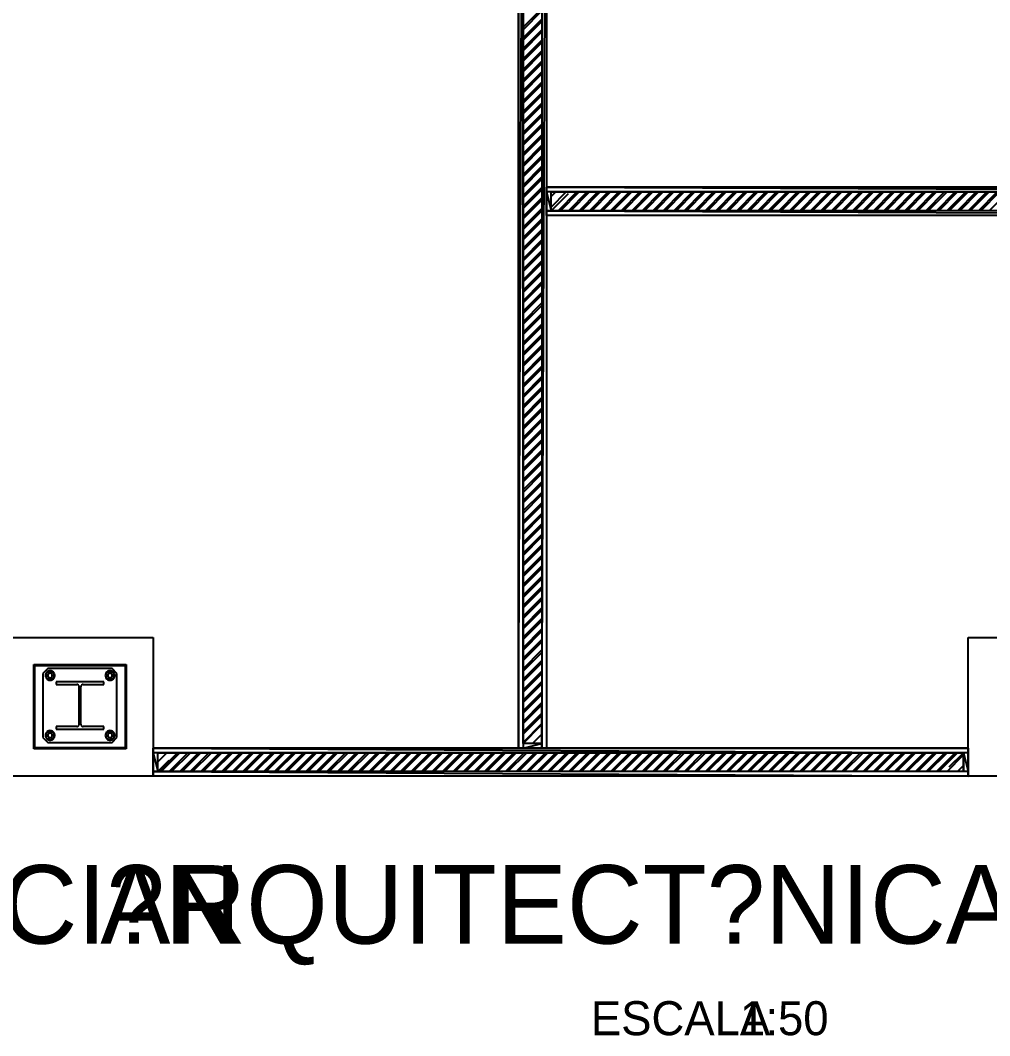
# Model space of a CAD drawing. Header units: millimetres. Extents: x 7649 to 34105, y 3983 to 25377.
# Drawn here: x 12856 to 18033, y 3990 to 9410 of the extents above; entities that cross this region are included whole.
import ezdxf

# ---------------------------------------------------------------- set-up
doc = ezdxf.new("R2010")
doc.units = ezdxf.units.MM

msp = doc.modelspace()

# ---------------------------------------------------------------- linework, layer by layer
at = {"layer": 'GEOMETRY', "color": 7}
for p, q in [((15516.57778, 11718.04306), (15516.57778, 5525.20556)), ((15516.57778, 5525.20556), (15541.44861, 11718.04306)), ((15516.57778, 5525.20556), (15541.44861, 11718.04306)), ((15541.44861, 11718.04306), (15541.44861, 5525.20556)), ((15641.46111, 11718.04306), (15641.46111, 5525.20556)), ((15641.46111, 5525.20556), (15666.33194, 11718.04306)), ((15641.46111, 5525.20556), (15666.33194, 11718.04306)), ((15666.33194, 11718.04306), (15666.33194, 5525.20556)), ((15541.44861, 9372.24722), (15641.46111, 9472.25972)), ((15541.44861, 9359.54722), (15641.46111, 9459.55972)), ((15541.44861, 9315.62639), (15641.46111, 9415.63889)), ((15541.44861, 9303.45556), (15641.46111, 9403.46806)), ((15541.44861, 9259.53472), (15641.46111, 9359.54722)), ((15541.44861, 9247.36389), (15641.46111, 9347.37639)), ((15541.44861, 9203.44306), (15641.46111, 9303.45556)), ((15541.44861, 9191.27222), (15641.46111, 9291.28472)), ((15541.44861, 9147.35139), (15641.46111, 9247.36389)), ((15541.44861, 9135.18056), (15641.46111, 9235.19306)), ((15541.44861, 9091.25972), (15641.46111, 9191.27222)), ((15541.44861, 9079.08889), (15641.46111, 9179.10139)), ((15541.44861, 9035.16806), (15641.46111, 9135.18056)), ((15541.44861, 9022.99722), (15641.46111, 9123.00972)), ((15541.44861, 8979.07639), (15641.46111, 9079.08889)), ((15541.44861, 8966.90556), (15641.46111, 9066.91806)), ((15541.44861, 8922.98472), (15641.46111, 9022.99722)), ((15541.44861, 8910.81389), (15641.46111, 9010.82639)), ((15541.44861, 8866.89306), (15641.46111, 8966.90556)), ((15541.44861, 8854.72222), (15641.46111, 8954.73472)), ((15541.44861, 8810.80139), (15641.46111, 8910.81389)), ((15541.44861, 8798.63056), (15641.46111, 8898.64306)), ((15541.44861, 8754.70972), (15641.46111, 8854.72222)), ((15541.44861, 8742.53889), (15641.46111, 8842.55139)), ((15541.44861, 8698.61806), (15641.46111, 8798.63056)), ((15541.44861, 8686.44722), (15641.46111, 8785.93056)), ((15541.44861, 8642.52639), (15641.46111, 8742.53889)), ((15541.44861, 8629.82639), (15641.46111, 8729.83889)), ((15541.44861, 8586.43472), (15641.46111, 8686.44722)), ((15541.44861, 8573.73472), (15641.46111, 8673.74722)), ((15541.44861, 8530.34306), (15641.46111, 8630.35556)), ((15541.44861, 8517.64306), (15641.46111, 8617.65556)), ((15541.44861, 8473.72222), (15641.46111, 8573.73472)), ((15541.44861, 8461.55139), (15641.46111, 8561.56389)), ((15541.44861, 8417.63056), (15641.46111, 8517.64306)), ((21566.54028, 8518.17222), (15666.33194, 8518.17222)), ((15666.33194, 8518.17222), (21566.54028, 8493.30139)), ((15666.33194, 8518.17222), (21566.54028, 8493.30139)), ((15666.33194, 8493.30139), (15666.33194, 8518.17222)), ((15541.44861, 8405.45972), (15641.46111, 8505.47222)), ((15541.44861, 8361.53889), (15641.46111, 8461.55139)), ((21566.54028, 8493.30139), (15666.33194, 8493.30139)), ((15691.73194, 8493.30139), (15666.33194, 8493.30139)), ((15666.33194, 8493.30139), (15691.73194, 8393.28889)), ((15666.33194, 8493.30139), (15691.73194, 8393.28889)), ((15666.33194, 8393.28889), (15666.33194, 8493.30139)), ((15691.73194, 8393.28889), (15691.73194, 8493.30139)), ((15691.73194, 8412.33889), (15772.16528, 8493.30139)), ((15691.73194, 8468.43056), (15716.07361, 8493.30139)), ((15691.73194, 8393.28889), (15784.33611, 8485.89306)), ((15728.24444, 8393.28889), (15828.25694, 8493.30139)), ((15740.41528, 8393.28889), (15840.42778, 8493.30139)), ((15784.33611, 8393.28889), (15884.34861, 8493.30139)), ((15796.50694, 8393.28889), (15896.51944, 8493.30139)), ((15840.42778, 8393.28889), (15940.44028, 8493.30139)), ((15852.59861, 8393.28889), (15952.61111, 8493.30139)), ((15896.51944, 8393.28889), (15996.53194, 8493.30139)), ((15909.21944, 8393.28889), (16008.70278, 8493.30139)), ((15952.61111, 8393.28889), (16052.62361, 8493.30139)), ((15965.31111, 8393.28889), (16065.32361, 8493.30139)), ((16008.70278, 8393.28889), (16108.71528, 8493.30139)), ((16021.40278, 8393.28889), (16121.41528, 8493.30139)), ((16064.79444, 8393.28889), (16164.80694, 8493.30139)), ((16077.49444, 8393.28889), (16177.50694, 8493.30139)), ((16121.41528, 8393.28889), (16221.42778, 8493.30139)), ((16133.58611, 8393.28889), (16233.59861, 8493.30139)), ((16177.50694, 8393.28889), (16277.51944, 8493.30139)), ((16189.67778, 8393.28889), (16289.69028, 8493.30139)), ((16233.59861, 8393.28889), (16333.61111, 8493.30139)), ((16245.76944, 8393.28889), (16345.78194, 8493.30139)), ((16289.69028, 8393.28889), (16389.70278, 8493.30139)), ((16301.86111, 8393.28889), (16401.87361, 8493.30139)), ((16345.78194, 8393.28889), (16445.79444, 8493.30139)), ((16357.95278, 8393.28889), (16457.96528, 8493.30139)), ((16401.87361, 8393.28889), (16501.88611, 8493.30139)), ((16414.04444, 8393.28889), (16514.05694, 8493.30139)), ((16457.96528, 8393.28889), (16557.97778, 8493.30139)), ((16470.13611, 8393.28889), (16570.14861, 8493.30139)), ((16514.05694, 8393.28889), (16614.06944, 8493.30139)), ((16526.22778, 8393.28889), (16626.24028, 8493.30139)), ((16570.14861, 8393.28889), (16670.16111, 8493.30139)), ((16582.31944, 8393.28889), (16682.33194, 8493.30139)), ((16626.24028, 8393.28889), (16726.25278, 8493.30139)), ((16638.41111, 8393.28889), (16738.42361, 8493.30139)), ((16682.33194, 8393.28889), (16782.34444, 8493.30139)), ((16694.50278, 8393.28889), (16794.51528, 8493.30139)), ((16738.42361, 8393.28889), (16838.43611, 8493.30139)), ((16750.59444, 8393.28889), (16850.60694, 8493.30139)), ((16794.51528, 8393.28889), (16894.52778, 8493.30139)), ((16807.21528, 8393.28889), (16907.22778, 8493.30139)), ((16850.60694, 8393.28889), (16950.61944, 8493.30139)), ((16863.30694, 8393.28889), (16963.31944, 8493.30139)), ((16906.69861, 8393.28889), (17006.71111, 8493.30139)), ((16919.39861, 8393.28889), (17019.41111, 8493.30139)), ((16963.31944, 8393.28889), (17062.80278, 8493.30139)), ((16975.49028, 8393.28889), (17075.50278, 8493.30139)), ((17019.41111, 8393.28889), (17119.42361, 8493.30139)), ((17031.58194, 8393.28889), (17131.59444, 8493.30139)), ((17075.50278, 8393.28889), (17175.51528, 8493.30139)), ((17087.67361, 8393.28889), (17187.68611, 8493.30139)), ((17131.59444, 8393.28889), (17231.60694, 8493.30139)), ((17143.76528, 8393.28889), (17243.77778, 8493.30139)), ((17187.68611, 8393.28889), (17287.69861, 8493.30139)), ((17199.85694, 8393.28889), (17299.86944, 8493.30139)), ((17243.77778, 8393.28889), (17343.79028, 8493.30139)), ((17255.94861, 8393.28889), (17355.96111, 8493.30139)), ((17299.86944, 8393.28889), (17399.88194, 8493.30139)), ((17312.04028, 8393.28889), (17412.05278, 8493.30139)), ((17355.96111, 8393.28889), (17455.97361, 8493.30139)), ((17368.13194, 8393.28889), (17468.14444, 8493.30139)), ((17412.05278, 8393.28889), (17512.06528, 8493.30139)), ((17424.22361, 8393.28889), (17524.23611, 8493.30139)), ((17468.14444, 8393.28889), (17568.15694, 8493.30139)), ((17480.31528, 8393.28889), (17580.32778, 8493.30139)), ((17524.23611, 8393.28889), (17624.24861, 8493.30139)), ((17536.40694, 8393.28889), (17636.41944, 8493.30139)), ((17580.32778, 8393.28889), (17680.34028, 8493.30139)), ((17592.49861, 8393.28889), (17692.51111, 8493.30139)), ((17636.41944, 8393.28889), (17736.43194, 8493.30139)), ((17649.11944, 8393.28889), (17749.13194, 8493.30139)), ((17692.51111, 8393.28889), (17792.52361, 8493.30139)), ((17705.21111, 8393.28889), (17805.22361, 8493.30139)), ((17748.60278, 8393.28889), (17848.61528, 8493.30139)), ((17761.30278, 8393.28889), (17861.31528, 8493.30139)), ((17804.69444, 8393.28889), (17904.70694, 8493.30139)), ((17817.39444, 8393.28889), (17917.40694, 8493.30139)), ((17861.31528, 8393.28889), (17961.32778, 8493.30139)), ((17873.48611, 8393.28889), (17973.49861, 8493.30139)), ((17917.40694, 8393.28889), (18017.41944, 8493.30139)), ((17929.57778, 8393.28889), (18029.59028, 8493.30139)), ((17973.49861, 8393.28889), (18073.51111, 8493.30139)), ((17985.66944, 8393.28889), (18085.68194, 8493.30139)), ((18029.59028, 8393.28889), (18129.60278, 8493.30139)), ((15541.44861, 8349.36806), (15641.46111, 8449.38056)), ((15541.44861, 8305.44722), (15641.46111, 8405.45972)), ((15691.73194, 8393.28889), (15728.24444, 8429.80139)), ((15541.44861, 8293.27639), (15641.46111, 8393.28889)), ((15541.44861, 8249.35556), (15641.46111, 8349.36806)), ((15691.73194, 8393.28889), (15666.33194, 8393.28889)), ((21566.54028, 8393.28889), (15666.33194, 8393.28889)), ((15666.33194, 8393.28889), (21566.54028, 8367.88889)), ((15666.33194, 8393.28889), (21566.54028, 8367.88889)), ((15666.33194, 8367.88889), (15666.33194, 8393.28889)), ((21566.54028, 8367.88889), (15666.33194, 8367.88889)), ((15541.44861, 8237.18472), (15641.46111, 8337.19722)), ((15541.44861, 8193.26389), (15641.46111, 8293.27639)), ((15541.44861, 8181.09306), (15641.46111, 8281.10556)), ((15541.44861, 8137.17222), (15641.46111, 8237.18472)), ((15541.44861, 8125.00139), (15641.46111, 8225.01389)), ((15541.44861, 8081.08056), (15641.46111, 8181.09306)), ((15541.44861, 8068.90972), (15641.46111, 8168.92222)), ((15541.44861, 8024.98889), (15641.46111, 8125.00139)), ((15541.44861, 8012.81806), (15641.46111, 8112.83056)), ((15541.44861, 7968.89722), (15641.46111, 8068.90972)), ((15541.44861, 7956.72639), (15641.46111, 8056.73889)), ((15541.44861, 7912.80556), (15641.46111, 8012.81806)), ((15541.44861, 7900.63472), (15641.46111, 8000.64722)), ((15541.44861, 7856.71389), (15641.46111, 7956.72639)), ((15541.44861, 7844.54306), (15641.46111, 7944.55556)), ((15541.44861, 7800.62222), (15641.46111, 7900.63472)), ((15541.44861, 7787.92222), (15641.46111, 7887.93472)), ((15541.44861, 7744.53056), (15641.46111, 7844.54306)), ((15541.44861, 7731.83056), (15641.46111, 7831.84306)), ((15541.44861, 7688.43889), (15641.46111, 7788.45139)), ((15541.44861, 7675.73889), (15641.46111, 7775.75139)), ((15541.44861, 7632.34722), (15641.46111, 7731.83056)), ((15541.44861, 7619.64722), (15641.46111, 7719.65972)), ((15541.44861, 7575.72639), (15641.46111, 7675.73889)), ((15541.44861, 7563.55556), (15641.46111, 7663.56806)), ((15541.44861, 7519.63472), (15641.46111, 7619.64722)), ((15541.44861, 7507.46389), (15641.46111, 7607.47639)), ((15541.44861, 7463.54306), (15641.46111, 7563.55556)), ((15541.44861, 7451.37222), (15641.46111, 7551.38472)), ((15541.44861, 7407.45139), (15641.46111, 7507.46389)), ((15541.44861, 7395.28056), (15641.46111, 7495.29306)), ((15541.44861, 7351.35972), (15641.46111, 7451.37222)), ((15541.44861, 7339.18889), (15641.46111, 7439.20139)), ((15541.44861, 7295.26806), (15641.46111, 7395.28056)), ((15541.44861, 7283.09722), (15641.46111, 7383.10972)), ((15541.44861, 7239.17639), (15641.46111, 7339.18889)), ((15541.44861, 7227.00556), (15641.46111, 7327.01806)), ((15541.44861, 7183.08472), (15641.46111, 7283.09722)), ((15541.44861, 7170.91389), (15641.46111, 7270.92639)), ((15541.44861, 7126.99306), (15641.46111, 7227.00556)), ((15541.44861, 7114.82222), (15641.46111, 7214.83472)), ((15541.44861, 7070.90139), (15641.46111, 7170.91389)), ((15541.44861, 7058.73056), (15641.46111, 7158.74306)), ((15541.44861, 7014.80972), (15641.46111, 7114.82222)), ((15541.44861, 7002.63889), (15641.46111, 7102.65139)), ((15541.44861, 6958.71806), (15641.46111, 7058.73056)), ((15541.44861, 6946.01806), (15641.46111, 7046.03056)), ((15541.44861, 6902.62639), (15641.46111, 7002.63889)), ((15541.44861, 6889.92639), (15641.46111, 6989.93889)), ((15541.44861, 6846.53472), (15641.46111, 6946.54722)), ((15541.44861, 6833.83472), (15641.46111, 6933.84722)), ((15541.44861, 6790.44306), (15641.46111, 6889.92639)), ((15541.44861, 6777.74306), (15641.46111, 6877.75556)), ((15541.44861, 6733.82222), (15641.46111, 6833.83472)), ((15541.44861, 6721.65139), (15641.46111, 6821.66389)), ((15541.44861, 6677.73056), (15641.46111, 6777.74306)), ((15541.44861, 6665.55972), (15641.46111, 6765.57222)), ((15541.44861, 6621.63889), (15641.46111, 6721.65139)), ((15541.44861, 6609.46806), (15641.46111, 6709.48056)), ((15541.44861, 6565.54722), (15641.46111, 6665.55972)), ((15541.44861, 6553.37639), (15641.46111, 6653.38889)), ((15541.44861, 6509.45556), (15641.46111, 6609.46806)), ((15541.44861, 6497.28472), (15641.46111, 6597.29722)), ((15541.44861, 6453.36389), (15641.46111, 6553.37639)), ((15541.44861, 6441.19306), (15641.46111, 6541.20556)), ((15541.44861, 6397.27222), (15641.46111, 6497.28472)), ((15541.44861, 6385.10139), (15641.46111, 6485.11389)), ((15541.44861, 6341.18056), (15641.46111, 6441.19306)), ((15541.44861, 6329.00972), (15641.46111, 6429.02222)), ((15541.44861, 6285.08889), (15641.46111, 6385.10139)), ((15541.44861, 6272.91806), (15641.46111, 6372.93056)), ((15541.44861, 6228.99722), (15641.46111, 6329.00972)), ((15541.44861, 6216.82639), (15641.46111, 6316.83889)), ((15541.44861, 6172.90556), (15641.46111, 6272.91806)), ((15541.44861, 6160.73472), (15641.46111, 6260.74722)), ((15541.44861, 6116.81389), (15641.46111, 6216.82639)), ((15541.44861, 6104.11389), (15641.46111, 6204.12639)), ((15541.44861, 6060.72222), (15641.46111, 6160.73472)), ((15541.44861, 6048.02222), (15641.46111, 6148.03472)), ((15541.44861, 6004.63056), (15641.46111, 6104.64306)), ((15541.44861, 5991.93056), (15641.46111, 6091.94306)), ((15541.44861, 5948.53889), (15641.46111, 6048.55139)), ((15541.44861, 5935.83889), (15641.46111, 6035.85139)), ((15541.44861, 5891.91806), (15641.46111, 5991.93056)), ((15541.44861, 5879.74722), (15641.46111, 5979.75972)), ((13003.03611, 5949.06806), (12977.63611, 5923.66806)), ((12977.63611, 5923.66806), (12977.63611, 5580.76806)), ((12990.56556, 5915.70169), (12990.33611, 5912.29097)), ((12990.33611, 5912.29097), (12990.56556, 5908.88026)), ((12991.23394, 5918.97294), (12990.56556, 5915.70169)), ((12990.56556, 5908.88026), (12991.23394, 5905.60901)), ((12992.31131, 5922.07478), (12991.23394, 5918.97294)), ((12993.76773, 5924.97727), (12992.31131, 5922.07478)), ((12995.57326, 5927.65045), (12993.76773, 5924.97727)), ((13015.20694, 5935.83889), (12994.56944, 5924.19722)), ((12994.56944, 5924.19722), (12994.56944, 5900.38472)), ((12997.69794, 5930.06437), (12995.57326, 5927.65045)), ((13000.11183, 5932.18909), (12997.69794, 5930.06437)), ((13002.785, 5933.99465), (13000.11183, 5932.18909)), ((13005.6875, 5935.45111), (13002.785, 5933.99465)), ((13346.99444, 5949.06806), (13003.03611, 5949.06806)), ((13003.67397, 5913.90662), (13003.56528, 5912.29097)), ((13003.56528, 5912.29097), (13003.67397, 5910.67533)), ((13003.9906, 5915.45619), (13003.67397, 5913.90662)), ((13003.67397, 5910.67533), (13003.9906, 5909.12575)), ((13004.50098, 5916.9255), (13003.9906, 5915.45619)), ((13003.9906, 5909.12575), (13004.50098, 5907.65644)), ((13005.1909, 5918.30037), (13004.50098, 5916.9255)), ((13006.0462, 5919.56661), (13005.1909, 5918.30037)), ((13008.78938, 5936.52852), (13005.6875, 5935.45111)), ((13007.05266, 5920.71003), (13006.0462, 5919.56661)), ((13008.19611, 5921.71646), (13007.05266, 5920.71003)), ((13009.46236, 5922.57171), (13008.19611, 5921.71646)), ((13012.06071, 5937.19693), (13008.78938, 5936.52852)), ((13010.83722, 5923.2616), (13009.46236, 5922.57171)), ((13012.30649, 5923.77193), (13010.83722, 5923.2616)), ((13015.47153, 5937.42639), (13012.06071, 5937.19693)), ((13013.85599, 5924.08854), (13012.30649, 5923.77193)), ((13015.47153, 5924.19722), (13013.85599, 5924.08854)), ((13035.31528, 5924.19722), (13015.20694, 5935.83889)), ((13018.88235, 5937.19693), (13015.47153, 5937.42639)), ((13017.08707, 5924.08854), (13015.47153, 5924.19722)), ((13018.63657, 5923.77193), (13017.08707, 5924.08854)), ((13020.10584, 5923.2616), (13018.63657, 5923.77193)), ((13022.15367, 5936.52852), (13018.88235, 5937.19693)), ((13021.48069, 5922.57171), (13020.10584, 5923.2616)), ((13022.74694, 5921.71646), (13021.48069, 5922.57171)), ((13025.25556, 5935.45111), (13022.15367, 5936.52852)), ((13023.89039, 5920.71003), (13022.74694, 5921.71646)), ((13024.89686, 5919.56661), (13023.89039, 5920.71003)), ((13025.75215, 5918.30037), (13024.89686, 5919.56661)), ((13028.15805, 5933.99465), (13025.25556, 5935.45111)), ((13026.44208, 5916.9255), (13025.75215, 5918.30037)), ((13026.95245, 5915.45619), (13026.44208, 5916.9255)), ((13026.44208, 5907.65644), (13026.95245, 5909.12575)), ((13027.26908, 5913.90662), (13026.95245, 5915.45619)), ((13026.95245, 5909.12575), (13027.26908, 5910.67533)), ((13027.37778, 5912.29097), (13027.26908, 5913.90662)), ((13027.26908, 5910.67533), (13027.37778, 5912.29097)), ((13030.83122, 5932.18909), (13028.15805, 5933.99465)), ((13033.24512, 5930.06437), (13030.83122, 5932.18909)), ((13035.3698, 5927.65045), (13033.24512, 5930.06437)), ((13035.31528, 5900.38472), (13035.31528, 5924.19722)), ((13037.17532, 5924.97727), (13035.3698, 5927.65045)), ((13038.63174, 5922.07478), (13037.17532, 5924.97727)), ((13039.70911, 5918.97294), (13038.63174, 5922.07478)), ((13040.3775, 5915.70169), (13039.70911, 5918.97294)), ((13039.70911, 5905.60901), (13040.3775, 5908.88026)), ((13040.60694, 5912.29097), (13040.3775, 5915.70169)), ((13040.3775, 5908.88026), (13040.60694, 5912.29097)), ((13310.71139, 5915.70169), (13310.48194, 5912.29097)), ((13310.48194, 5912.29097), (13310.71139, 5908.88026)), ((13311.37977, 5918.97294), (13310.71139, 5915.70169)), ((13310.71139, 5908.88026), (13311.37977, 5905.60901)), ((13312.45715, 5922.07478), (13311.37977, 5918.97294)), ((13313.91357, 5924.97727), (13312.45715, 5922.07478)), ((13315.71909, 5927.65045), (13313.91357, 5924.97727)), ((13335.35278, 5935.83889), (13314.71528, 5924.19722)), ((13314.71528, 5924.19722), (13314.71528, 5900.38472)), ((13317.84377, 5930.06437), (13315.71909, 5927.65045)), ((13320.25767, 5932.18909), (13317.84377, 5930.06437)), ((13322.93084, 5933.99465), (13320.25767, 5932.18909)), ((13325.83333, 5935.45111), (13322.93084, 5933.99465)), ((13323.81981, 5913.90662), (13323.71111, 5912.29097)), ((13323.71111, 5912.29097), (13323.81981, 5910.67533)), ((13324.13644, 5915.45619), (13323.81981, 5913.90662)), ((13323.81981, 5910.67533), (13324.13644, 5909.12575)), ((13324.64681, 5916.9255), (13324.13644, 5915.45619)), ((13324.13644, 5909.12575), (13324.64681, 5907.65644)), ((13325.33674, 5918.30037), (13324.64681, 5916.9255)), ((13326.19203, 5919.56661), (13325.33674, 5918.30037)), ((13328.93522, 5936.52852), (13325.83333, 5935.45111)), ((13327.1985, 5920.71003), (13326.19203, 5919.56661)), ((13328.34195, 5921.71646), (13327.1985, 5920.71003)), ((13329.6082, 5922.57171), (13328.34195, 5921.71646)), ((13332.20654, 5937.19693), (13328.93522, 5936.52852)), ((13330.98305, 5923.2616), (13329.6082, 5922.57171)), ((13332.45232, 5923.77193), (13330.98305, 5923.2616)), ((13335.61736, 5937.42639), (13332.20654, 5937.19693)), ((13334.00182, 5924.08854), (13332.45232, 5923.77193)), ((13335.61736, 5924.19722), (13334.00182, 5924.08854)), ((13355.46111, 5924.19722), (13335.35278, 5935.83889)), ((13339.02818, 5937.19693), (13335.61736, 5937.42639)), ((13337.2329, 5924.08854), (13335.61736, 5924.19722)), ((13338.7824, 5923.77193), (13337.2329, 5924.08854)), ((13340.25167, 5923.2616), (13338.7824, 5923.77193)), ((13342.29951, 5936.52852), (13339.02818, 5937.19693)), ((13341.62653, 5922.57171), (13340.25167, 5923.2616)), ((13342.89277, 5921.71646), (13341.62653, 5922.57171)), ((13345.40139, 5935.45111), (13342.29951, 5936.52852)), ((13344.03623, 5920.71003), (13342.89277, 5921.71646)), ((13345.04269, 5919.56661), (13344.03623, 5920.71003)), ((13345.89799, 5918.30037), (13345.04269, 5919.56661)), ((13348.30389, 5933.99465), (13345.40139, 5935.45111)), ((13346.58791, 5916.9255), (13345.89799, 5918.30037)), ((13347.09829, 5915.45619), (13346.58791, 5916.9255)), ((13346.58791, 5907.65644), (13347.09829, 5909.12575)), ((13372.39444, 5923.66806), (13346.99444, 5949.06806)), ((13347.41491, 5913.90662), (13347.09829, 5915.45619)), ((13347.09829, 5909.12575), (13347.41491, 5910.67533)), ((13347.52361, 5912.29097), (13347.41491, 5913.90662)), ((13347.41491, 5910.67533), (13347.52361, 5912.29097)), ((13350.97706, 5932.18909), (13348.30389, 5933.99465)), ((13353.39095, 5930.06437), (13350.97706, 5932.18909)), ((13355.51564, 5927.65045), (13353.39095, 5930.06437)), ((13355.46111, 5900.38472), (13355.46111, 5924.19722)), ((13357.32116, 5924.97727), (13355.51564, 5927.65045)), ((13358.77758, 5922.07478), (13357.32116, 5924.97727)), ((13359.85495, 5918.97294), (13358.77758, 5922.07478)), ((13360.52333, 5915.70169), (13359.85495, 5918.97294)), ((13359.85495, 5905.60901), (13360.52333, 5908.88026)), ((13360.75278, 5912.29097), (13360.52333, 5915.70169)), ((13360.52333, 5908.88026), (13360.75278, 5912.29097)), ((13372.39444, 5580.76806), (13372.39444, 5923.66806)), ((15541.44861, 5835.82639), (15641.46111, 5935.83889)), ((15541.44861, 5823.65556), (15641.46111, 5923.66806)), ((12991.23394, 5905.60901), (12992.31131, 5902.50716)), ((12992.31131, 5902.50716), (12993.76773, 5899.60468)), ((12993.76773, 5899.60468), (12995.57326, 5896.9315)), ((12994.56944, 5900.38472), (13015.20694, 5888.74306)), ((12995.57326, 5896.9315), (12997.69794, 5894.51757)), ((12997.69794, 5894.51757), (13000.11183, 5892.39286)), ((13000.11183, 5892.39286), (13002.785, 5890.58729)), ((13002.785, 5890.58729), (13005.6875, 5889.13083)), ((13004.50098, 5907.65644), (13005.1909, 5906.28158)), ((13005.1909, 5906.28158), (13006.0462, 5905.01534)), ((13005.6875, 5889.13083), (13008.78938, 5888.05342)), ((13006.0462, 5905.01534), (13007.05266, 5903.87191)), ((13007.05266, 5903.87191), (13008.19611, 5902.86548)), ((13008.19611, 5902.86548), (13009.46236, 5902.01023)), ((13008.78938, 5888.05342), (13012.06071, 5887.38501)), ((13009.46236, 5902.01023), (13010.83722, 5901.32035)), ((13010.83722, 5901.32035), (13012.30649, 5900.81001)), ((13012.06071, 5887.38501), (13015.47153, 5887.15556)), ((13012.30649, 5900.81001), (13013.85599, 5900.49341)), ((13013.85599, 5900.49341), (13015.47153, 5900.38472)), ((13015.20694, 5888.74306), (13035.31528, 5900.38472)), ((13015.47153, 5900.38472), (13017.08707, 5900.49341)), ((13015.47153, 5887.15556), (13018.88235, 5887.38501)), ((13017.08707, 5900.49341), (13018.63657, 5900.81001)), ((13018.63657, 5900.81001), (13020.10584, 5901.32035)), ((13018.88235, 5887.38501), (13022.15367, 5888.05342)), ((13020.10584, 5901.32035), (13021.48069, 5902.01023)), ((13021.48069, 5902.01023), (13022.74694, 5902.86548)), ((13022.15367, 5888.05342), (13025.25556, 5889.13083)), ((13022.74694, 5902.86548), (13023.89039, 5903.87191)), ((13023.89039, 5903.87191), (13024.89686, 5905.01534)), ((13024.89686, 5905.01534), (13025.75215, 5906.28158)), ((13025.25556, 5889.13083), (13028.15805, 5890.58729)), ((13025.75215, 5906.28158), (13026.44208, 5907.65644)), ((13028.15805, 5890.58729), (13030.83122, 5892.39286)), ((13030.83122, 5892.39286), (13033.24512, 5894.51757)), ((13033.24512, 5894.51757), (13035.3698, 5896.9315)), ((13035.3698, 5896.9315), (13037.17532, 5899.60468)), ((13037.17532, 5899.60468), (13038.63174, 5902.50716)), ((13038.63174, 5902.50716), (13039.70911, 5905.60901)), ((13302.54444, 5879.21806), (13048.01528, 5879.21806)), ((13048.01528, 5879.21806), (13048.01528, 5864.93056)), ((13048.01528, 5864.93056), (13158.08194, 5864.93056)), ((13160.03392, 5864.81703), (13158.34653, 5864.93056)), ((13161.65232, 5864.48634), (13160.03392, 5864.81703)), ((13163.18691, 5863.95331), (13161.65232, 5864.48634)), ((13164.62288, 5863.23274), (13163.18691, 5863.95331)), ((13165.9454, 5862.33945), (13164.62288, 5863.23274)), ((13167.13966, 5861.28827), (13165.9454, 5862.33945)), ((13168.19084, 5860.09401), (13167.13966, 5861.28827)), ((13169.08413, 5858.77149), (13168.19084, 5860.09401)), ((13169.80469, 5857.33553), (13169.08413, 5858.77149)), ((13170.33773, 5855.80093), (13169.80469, 5857.33553)), ((13170.66842, 5854.18253), (13170.33773, 5855.80093)), ((13170.78194, 5852.49514), (13170.66842, 5854.18253)), ((13179.8913, 5854.18253), (13179.77778, 5852.49514)), ((13180.22199, 5855.80093), (13179.8913, 5854.18253)), ((13180.75503, 5857.33553), (13180.22199, 5855.80093)), ((13181.4756, 5858.77149), (13180.75503, 5857.33553)), ((13182.36888, 5860.09401), (13181.4756, 5858.77149)), ((13183.42006, 5861.28827), (13182.36888, 5860.09401)), ((13184.61432, 5862.33945), (13183.42006, 5861.28827)), ((13185.93684, 5863.23274), (13184.61432, 5862.33945)), ((13187.37281, 5863.95331), (13185.93684, 5863.23274)), ((13188.9074, 5864.48634), (13187.37281, 5863.95331)), ((13190.5258, 5864.81703), (13188.9074, 5864.48634)), ((13192.21319, 5864.93056), (13190.5258, 5864.81703)), ((13191.94861, 5864.93056), (13302.54444, 5864.93056)), ((13302.54444, 5864.93056), (13302.54444, 5879.21806)), ((13311.37977, 5905.60901), (13312.45715, 5902.50716)), ((13312.45715, 5902.50716), (13313.91357, 5899.60468)), ((13313.91357, 5899.60468), (13315.71909, 5896.9315)), ((13314.71528, 5900.38472), (13335.35278, 5888.74306)), ((13315.71909, 5896.9315), (13317.84377, 5894.51757)), ((13317.84377, 5894.51757), (13320.25767, 5892.39286)), ((13320.25767, 5892.39286), (13322.93084, 5890.58729)), ((13322.93084, 5890.58729), (13325.83333, 5889.13083)), ((13324.64681, 5907.65644), (13325.33674, 5906.28158)), ((13325.33674, 5906.28158), (13326.19203, 5905.01534)), ((13325.83333, 5889.13083), (13328.93522, 5888.05342)), ((13326.19203, 5905.01534), (13327.1985, 5903.87191)), ((13327.1985, 5903.87191), (13328.34195, 5902.86548)), ((13328.34195, 5902.86548), (13329.6082, 5902.01023)), ((13328.93522, 5888.05342), (13332.20654, 5887.38501)), ((13329.6082, 5902.01023), (13330.98305, 5901.32035)), ((13330.98305, 5901.32035), (13332.45232, 5900.81001)), ((13332.20654, 5887.38501), (13335.61736, 5887.15556)), ((13332.45232, 5900.81001), (13334.00182, 5900.49341)), ((13334.00182, 5900.49341), (13335.61736, 5900.38472)), ((13335.35278, 5888.74306), (13355.46111, 5900.38472)), ((13335.61736, 5900.38472), (13337.2329, 5900.49341)), ((13335.61736, 5887.15556), (13339.02818, 5887.38501)), ((13337.2329, 5900.49341), (13338.7824, 5900.81001)), ((13338.7824, 5900.81001), (13340.25167, 5901.32035)), ((13339.02818, 5887.38501), (13342.29951, 5888.05342)), ((13340.25167, 5901.32035), (13341.62653, 5902.01023)), ((13341.62653, 5902.01023), (13342.89277, 5902.86548)), ((13342.29951, 5888.05342), (13345.40139, 5889.13083)), ((13342.89277, 5902.86548), (13344.03623, 5903.87191)), ((13344.03623, 5903.87191), (13345.04269, 5905.01534)), ((13345.04269, 5905.01534), (13345.89799, 5906.28158)), ((13345.40139, 5889.13083), (13348.30389, 5890.58729)), ((13345.89799, 5906.28158), (13346.58791, 5907.65644)), ((13348.30389, 5890.58729), (13350.97706, 5892.39286)), ((13350.97706, 5892.39286), (13353.39095, 5894.51757)), ((13353.39095, 5894.51757), (13355.51564, 5896.9315)), ((13355.51564, 5896.9315), (13357.32116, 5899.60468)), ((13357.32116, 5899.60468), (13358.77758, 5902.50716)), ((13358.77758, 5902.50716), (13359.85495, 5905.60901)), ((15541.44861, 5779.73472), (15641.46111, 5879.74722)), ((15541.44861, 5767.56389), (15641.46111, 5867.57639)), ((13170.78194, 5652.20556), (13170.78194, 5852.23056)), ((13179.24861, 5652.20556), (13179.24861, 5852.23056)), ((15541.44861, 5723.64306), (15641.46111, 5823.65556)), ((15541.44861, 5711.47222), (15641.46111, 5811.48472)), ((15541.44861, 5667.55139), (15641.46111, 5767.56389)), ((15541.44861, 5655.38056), (15641.46111, 5755.39306)), ((15541.44861, 5611.45972), (15641.46111, 5711.47222)), ((15541.44861, 5599.28889), (15641.46111, 5699.30139)), ((13158.08194, 5639.50556), (13048.01528, 5639.50556)), ((13048.01528, 5639.50556), (13048.01528, 5625.21806)), ((13158.34653, 5640.03472), (13160.03392, 5640.14824)), ((13160.03392, 5640.14824), (13161.65232, 5640.47893)), ((13161.65232, 5640.47893), (13163.18691, 5641.01197)), ((13163.18691, 5641.01197), (13164.62288, 5641.73254)), ((13164.62288, 5641.73254), (13165.9454, 5642.62583)), ((13165.9454, 5642.62583), (13167.13966, 5643.67701)), ((13167.13966, 5643.67701), (13168.19084, 5644.87127)), ((13168.19084, 5644.87127), (13169.08413, 5646.19379)), ((13169.08413, 5646.19379), (13169.80469, 5647.62975)), ((13169.80469, 5647.62975), (13170.33773, 5649.16434)), ((13170.33773, 5649.16434), (13170.66842, 5650.78275)), ((13170.66842, 5650.78275), (13170.78194, 5652.47014)), ((13179.77778, 5652.47014), (13179.8913, 5650.78275)), ((13179.8913, 5650.78275), (13180.22199, 5649.16434)), ((13180.22199, 5649.16434), (13180.75503, 5647.62975)), ((13180.75503, 5647.62975), (13181.4756, 5646.19379)), ((13181.4756, 5646.19379), (13182.36888, 5644.87127)), ((13182.36888, 5644.87127), (13183.42006, 5643.67701)), ((13183.42006, 5643.67701), (13184.61432, 5642.62583)), ((13184.61432, 5642.62583), (13185.93684, 5641.73254)), ((13185.93684, 5641.73254), (13187.37281, 5641.01197)), ((13187.37281, 5641.01197), (13188.9074, 5640.47893)), ((13188.9074, 5640.47893), (13190.5258, 5640.14824)), ((13190.5258, 5640.14824), (13192.21319, 5640.03472)), ((13302.54444, 5639.50556), (13191.94861, 5639.50556)), ((13302.54444, 5625.21806), (13302.54444, 5639.50556)), ((15541.44861, 5555.36806), (15641.46111, 5655.38056)), ((15541.44861, 5550.07639), (15634.58194, 5643.20972)), ((12990.56556, 5596.08502), (12990.33611, 5592.67431)), ((12990.33611, 5592.67431), (12990.56556, 5589.26359)), ((12991.23394, 5599.35627), (12990.56556, 5596.08502)), ((12990.56556, 5589.26359), (12991.23394, 5585.99234)), ((12992.31131, 5602.45812), (12991.23394, 5599.35627)), ((12991.23394, 5585.99234), (12992.31131, 5582.8905)), ((12993.76773, 5605.3606), (12992.31131, 5602.45812)), ((12992.31131, 5582.8905), (12993.76773, 5579.98801)), ((12995.57326, 5608.03378), (12993.76773, 5605.3606)), ((13015.20694, 5615.69306), (12994.56944, 5604.05139)), ((12994.56944, 5604.05139), (12994.56944, 5580.23889)), ((12997.69794, 5610.4477), (12995.57326, 5608.03378)), ((13000.11183, 5612.57242), (12997.69794, 5610.4477)), ((13002.785, 5614.37799), (13000.11183, 5612.57242)), ((13005.6875, 5615.83445), (13002.785, 5614.37799)), ((13003.67397, 5594.28995), (13003.56528, 5592.67431)), ((13003.56528, 5592.67431), (13003.67397, 5591.05866)), ((13003.9906, 5595.83952), (13003.67397, 5594.28995)), ((13003.67397, 5591.05866), (13003.9906, 5589.50909)), ((13004.50098, 5597.30883), (13003.9906, 5595.83952)), ((13003.9906, 5589.50909), (13004.50098, 5588.03978)), ((13005.1909, 5598.6837), (13004.50098, 5597.30883)), ((13004.50098, 5588.03978), (13005.1909, 5586.66491)), ((13006.0462, 5599.94994), (13005.1909, 5598.6837)), ((13005.1909, 5586.66491), (13006.0462, 5585.39867)), ((13008.78938, 5616.91186), (13005.6875, 5615.83445)), ((13007.05266, 5601.09337), (13006.0462, 5599.94994)), ((13006.0462, 5585.39867), (13007.05266, 5584.25525)), ((13008.19611, 5602.0998), (13007.05266, 5601.09337)), ((13007.05266, 5584.25525), (13008.19611, 5583.24882)), ((13009.46236, 5602.95504), (13008.19611, 5602.0998)), ((13008.19611, 5583.24882), (13009.46236, 5582.39357)), ((13012.06071, 5617.58026), (13008.78938, 5616.91186)), ((13010.83722, 5603.64493), (13009.46236, 5602.95504)), ((13012.30649, 5604.15527), (13010.83722, 5603.64493)), ((13015.47153, 5617.80972), (13012.06071, 5617.58026)), ((13013.85599, 5604.47187), (13012.30649, 5604.15527)), ((13015.47153, 5604.58056), (13013.85599, 5604.47187)), ((13035.31528, 5604.05139), (13015.20694, 5615.69306)), ((13018.88235, 5617.58026), (13015.47153, 5617.80972)), ((13017.08707, 5604.47187), (13015.47153, 5604.58056)), ((13018.63657, 5604.15527), (13017.08707, 5604.47187)), ((13020.10584, 5603.64493), (13018.63657, 5604.15527)), ((13022.15367, 5616.91186), (13018.88235, 5617.58026)), ((13021.48069, 5602.95504), (13020.10584, 5603.64493)), ((13022.74694, 5602.0998), (13021.48069, 5602.95504)), ((13021.48069, 5582.39357), (13022.74694, 5583.24882)), ((13025.25556, 5615.83445), (13022.15367, 5616.91186)), ((13023.89039, 5601.09337), (13022.74694, 5602.0998)), ((13022.74694, 5583.24882), (13023.89039, 5584.25525)), ((13024.89686, 5599.94994), (13023.89039, 5601.09337)), ((13023.89039, 5584.25525), (13024.89686, 5585.39867)), ((13025.75215, 5598.6837), (13024.89686, 5599.94994)), ((13024.89686, 5585.39867), (13025.75215, 5586.66491)), ((13028.15805, 5614.37799), (13025.25556, 5615.83445)), ((13026.44208, 5597.30883), (13025.75215, 5598.6837)), ((13025.75215, 5586.66491), (13026.44208, 5588.03978)), ((13026.95245, 5595.83952), (13026.44208, 5597.30883)), ((13026.44208, 5588.03978), (13026.95245, 5589.50909)), ((13027.26908, 5594.28995), (13026.95245, 5595.83952)), ((13026.95245, 5589.50909), (13027.26908, 5591.05866)), ((13027.37778, 5592.67431), (13027.26908, 5594.28995)), ((13027.26908, 5591.05866), (13027.37778, 5592.67431)), ((13030.83122, 5612.57242), (13028.15805, 5614.37799)), ((13033.24512, 5610.4477), (13030.83122, 5612.57242)), ((13035.3698, 5608.03378), (13033.24512, 5610.4477)), ((13035.31528, 5580.23889), (13035.31528, 5604.05139)), ((13037.17532, 5605.3606), (13035.3698, 5608.03378)), ((13038.63174, 5602.45812), (13037.17532, 5605.3606)), ((13037.17532, 5579.98801), (13038.63174, 5582.8905)), ((13039.70911, 5599.35627), (13038.63174, 5602.45812)), ((13038.63174, 5582.8905), (13039.70911, 5585.99234)), ((13040.3775, 5596.08502), (13039.70911, 5599.35627)), ((13039.70911, 5585.99234), (13040.3775, 5589.26359)), ((13040.60694, 5592.67431), (13040.3775, 5596.08502)), ((13040.3775, 5589.26359), (13040.60694, 5592.67431)), ((13048.01528, 5625.21806), (13302.54444, 5625.21806)), ((13310.71139, 5596.08502), (13310.48194, 5592.67431)), ((13310.48194, 5592.67431), (13310.71139, 5589.26359)), ((13311.37977, 5599.35627), (13310.71139, 5596.08502)), ((13310.71139, 5589.26359), (13311.37977, 5585.99234)), ((13312.45715, 5602.45812), (13311.37977, 5599.35627)), ((13311.37977, 5585.99234), (13312.45715, 5582.8905)), ((13313.91357, 5605.3606), (13312.45715, 5602.45812)), ((13312.45715, 5582.8905), (13313.91357, 5579.98801)), ((13315.71909, 5608.03378), (13313.91357, 5605.3606)), ((13335.35278, 5615.69306), (13314.71528, 5604.05139)), ((13314.71528, 5604.05139), (13314.71528, 5580.23889)), ((13317.84377, 5610.4477), (13315.71909, 5608.03378)), ((13320.25767, 5612.57242), (13317.84377, 5610.4477)), ((13322.93084, 5614.37799), (13320.25767, 5612.57242)), ((13325.83333, 5615.83445), (13322.93084, 5614.37799)), ((13323.81981, 5594.28995), (13323.71111, 5592.67431)), ((13323.71111, 5592.67431), (13323.81981, 5591.05866)), ((13324.13644, 5595.83952), (13323.81981, 5594.28995)), ((13323.81981, 5591.05866), (13324.13644, 5589.50909)), ((13324.64681, 5597.30883), (13324.13644, 5595.83952)), ((13324.13644, 5589.50909), (13324.64681, 5588.03978)), ((13325.33674, 5598.6837), (13324.64681, 5597.30883)), ((13324.64681, 5588.03978), (13325.33674, 5586.66491)), ((13326.19203, 5599.94994), (13325.33674, 5598.6837)), ((13325.33674, 5586.66491), (13326.19203, 5585.39867)), ((13328.93522, 5616.91186), (13325.83333, 5615.83445)), ((13327.1985, 5601.09337), (13326.19203, 5599.94994)), ((13326.19203, 5585.39867), (13327.1985, 5584.25525)), ((13328.34195, 5602.0998), (13327.1985, 5601.09337)), ((13327.1985, 5584.25525), (13328.34195, 5583.24882)), ((13329.6082, 5602.95504), (13328.34195, 5602.0998)), ((13328.34195, 5583.24882), (13329.6082, 5582.39357)), ((13332.20654, 5617.58026), (13328.93522, 5616.91186)), ((13330.98305, 5603.64493), (13329.6082, 5602.95504)), ((13332.45232, 5604.15527), (13330.98305, 5603.64493)), ((13335.61736, 5617.80972), (13332.20654, 5617.58026)), ((13334.00182, 5604.47187), (13332.45232, 5604.15527)), ((13335.61736, 5604.58056), (13334.00182, 5604.47187)), ((13355.46111, 5604.05139), (13335.35278, 5615.69306)), ((13339.02818, 5617.58026), (13335.61736, 5617.80972)), ((13337.2329, 5604.47187), (13335.61736, 5604.58056)), ((13338.7824, 5604.15527), (13337.2329, 5604.47187)), ((13340.25167, 5603.64493), (13338.7824, 5604.15527)), ((13342.29951, 5616.91186), (13339.02818, 5617.58026)), ((13341.62653, 5602.95504), (13340.25167, 5603.64493)), ((13342.89277, 5602.0998), (13341.62653, 5602.95504)), ((13341.62653, 5582.39357), (13342.89277, 5583.24882)), ((13345.40139, 5615.83445), (13342.29951, 5616.91186)), ((13344.03623, 5601.09337), (13342.89277, 5602.0998)), ((13342.89277, 5583.24882), (13344.03623, 5584.25525)), ((13345.04269, 5599.94994), (13344.03623, 5601.09337)), ((13344.03623, 5584.25525), (13345.04269, 5585.39867)), ((13345.89799, 5598.6837), (13345.04269, 5599.94994)), ((13345.04269, 5585.39867), (13345.89799, 5586.66491)), ((13348.30389, 5614.37799), (13345.40139, 5615.83445)), ((13346.58791, 5597.30883), (13345.89799, 5598.6837)), ((13345.89799, 5586.66491), (13346.58791, 5588.03978)), ((13347.09829, 5595.83952), (13346.58791, 5597.30883)), ((13346.58791, 5588.03978), (13347.09829, 5589.50909)), ((13347.41491, 5594.28995), (13347.09829, 5595.83952)), ((13347.09829, 5589.50909), (13347.41491, 5591.05866)), ((13347.52361, 5592.67431), (13347.41491, 5594.28995)), ((13347.41491, 5591.05866), (13347.52361, 5592.67431)), ((13350.97706, 5612.57242), (13348.30389, 5614.37799)), ((13353.39095, 5610.4477), (13350.97706, 5612.57242)), ((13355.51564, 5608.03378), (13353.39095, 5610.4477)), ((13355.46111, 5580.23889), (13355.46111, 5604.05139)), ((13357.32116, 5605.3606), (13355.51564, 5608.03378)), ((13358.77758, 5602.45812), (13357.32116, 5605.3606)), ((13357.32116, 5579.98801), (13358.77758, 5582.8905)), ((13359.85495, 5599.35627), (13358.77758, 5602.45812)), ((13358.77758, 5582.8905), (13359.85495, 5585.99234)), ((13360.52333, 5596.08502), (13359.85495, 5599.35627)), ((13359.85495, 5585.99234), (13360.52333, 5589.26359)), ((13360.75278, 5592.67431), (13360.52333, 5596.08502)), ((13360.52333, 5589.26359), (13360.75278, 5592.67431)), ((15541.44861, 5550.07639), (15578.49028, 5587.11806)), ((15592.24861, 5550.07639), (15641.46111, 5599.28889)), ((12977.63611, 5580.76806), (13003.03611, 5555.36806)), ((12993.76773, 5579.98801), (12995.57326, 5577.31483)), ((12994.56944, 5580.23889), (13015.20694, 5568.59722)), ((12995.57326, 5577.31483), (12997.69794, 5574.90091)), ((12997.69794, 5574.90091), (13000.11183, 5572.77619)), ((13000.11183, 5572.77619), (13002.785, 5570.97062)), ((13002.785, 5570.97062), (13005.6875, 5569.51416)), ((13003.03611, 5555.36806), (13346.99444, 5555.36806)), ((13005.6875, 5569.51416), (13008.78938, 5568.43675)), ((13008.78938, 5568.43675), (13012.06071, 5567.76835)), ((13009.46236, 5582.39357), (13010.83722, 5581.70368)), ((13010.83722, 5581.70368), (13012.30649, 5581.19335)), ((13012.06071, 5567.76835), (13015.47153, 5567.53889)), ((13012.30649, 5581.19335), (13013.85599, 5580.87674)), ((13013.85599, 5580.87674), (13015.47153, 5580.76806)), ((13015.20694, 5568.59722), (13035.31528, 5580.23889)), ((13015.47153, 5580.76806), (13017.08707, 5580.87674)), ((13015.47153, 5567.53889), (13018.88235, 5567.76835)), ((13017.08707, 5580.87674), (13018.63657, 5581.19335)), ((13018.63657, 5581.19335), (13020.10584, 5581.70368)), ((13018.88235, 5567.76835), (13022.15367, 5568.43675)), ((13020.10584, 5581.70368), (13021.48069, 5582.39357)), ((13022.15367, 5568.43675), (13025.25556, 5569.51416)), ((13025.25556, 5569.51416), (13028.15805, 5570.97062)), ((13028.15805, 5570.97062), (13030.83122, 5572.77619)), ((13030.83122, 5572.77619), (13033.24512, 5574.90091)), ((13033.24512, 5574.90091), (13035.3698, 5577.31483)), ((13035.3698, 5577.31483), (13037.17532, 5579.98801)), ((13313.91357, 5579.98801), (13315.71909, 5577.31483)), ((13314.71528, 5580.23889), (13335.35278, 5568.59722)), ((13315.71909, 5577.31483), (13317.84377, 5574.90091)), ((13317.84377, 5574.90091), (13320.25767, 5572.77619)), ((13320.25767, 5572.77619), (13322.93084, 5570.97062)), ((13322.93084, 5570.97062), (13325.83333, 5569.51416)), ((13325.83333, 5569.51416), (13328.93522, 5568.43675)), ((13328.93522, 5568.43675), (13332.20654, 5567.76835)), ((13329.6082, 5582.39357), (13330.98305, 5581.70368)), ((13330.98305, 5581.70368), (13332.45232, 5581.19335)), ((13332.20654, 5567.76835), (13335.61736, 5567.53889)), ((13332.45232, 5581.19335), (13334.00182, 5580.87674)), ((13334.00182, 5580.87674), (13335.61736, 5580.76806)), ((13335.35278, 5568.59722), (13355.46111, 5580.23889)), ((13335.61736, 5580.76806), (13337.2329, 5580.87674)), ((13335.61736, 5567.53889), (13339.02818, 5567.76835)), ((13337.2329, 5580.87674), (13338.7824, 5581.19335)), ((13338.7824, 5581.19335), (13340.25167, 5581.70368)), ((13339.02818, 5567.76835), (13342.29951, 5568.43675)), ((13340.25167, 5581.70368), (13341.62653, 5582.39357)), ((13342.29951, 5568.43675), (13345.40139, 5569.51416)), ((13345.40139, 5569.51416), (13348.30389, 5570.97062)), ((13346.99444, 5555.36806), (13372.39444, 5580.76806)), ((13348.30389, 5570.97062), (13350.97706, 5572.77619)), ((13350.97706, 5572.77619), (13353.39095, 5574.90091)), ((13353.39095, 5574.90091), (13355.51564, 5577.31483)), ((13355.51564, 5577.31483), (13357.32116, 5579.98801)), ((15541.44861, 5550.07639), (15541.44861, 5525.20556)), ((15541.44861, 5525.20556), (15641.46111, 5550.07639)), ((15641.46111, 5550.07639), (15541.44861, 5550.07639)), ((15541.44861, 5525.20556), (15641.46111, 5550.07639)), ((15641.46111, 5550.07639), (15641.46111, 5525.20556)), ((12933.71528, 5527.32222), (13416.31528, 5527.32222)), ((17918.46528, 5525.20556), (13566.59861, 5525.20556)), ((13566.59861, 5525.20556), (17918.46528, 5500.33472)), ((13566.59861, 5525.20556), (17918.46528, 5500.33472)), ((13566.59861, 5500.33472), (13566.59861, 5525.20556)), ((17918.46528, 5500.33472), (13566.59861, 5500.33472)), ((13591.46944, 5500.33472), (13566.59861, 5500.33472)), ((13566.59861, 5500.33472), (13591.46944, 5400.32222)), ((13566.59861, 5500.33472), (13591.46944, 5400.32222)), ((13566.59861, 5400.32222), (13566.59861, 5500.33472)), ((13591.46944, 5400.32222), (13591.46944, 5500.33472)), ((13591.46944, 5451.65139), (13639.62361, 5500.33472)), ((13595.70278, 5400.32222), (13695.71528, 5500.33472)), ((13607.87361, 5400.32222), (13707.88611, 5500.33472)), ((13651.79444, 5400.32222), (13751.80694, 5500.33472)), ((13664.49444, 5400.32222), (13764.50694, 5500.33472)), ((13707.88611, 5400.32222), (13807.89861, 5500.33472)), ((13720.58611, 5400.32222), (13820.59861, 5500.33472)), ((13763.97778, 5400.32222), (13863.99028, 5500.33472)), ((13776.67778, 5400.32222), (13876.69028, 5500.33472)), ((13820.59861, 5400.32222), (13920.08194, 5500.33472)), ((13832.76944, 5400.32222), (13932.78194, 5500.33472)), ((13876.69028, 5400.32222), (13976.70278, 5500.33472)), ((13888.86111, 5400.32222), (13988.87361, 5500.33472)), ((13932.78194, 5400.32222), (14032.79444, 5500.33472)), ((13944.95278, 5400.32222), (14044.96528, 5500.33472)), ((13988.87361, 5400.32222), (14088.88611, 5500.33472)), ((14001.04444, 5400.32222), (14101.05694, 5500.33472)), ((14044.96528, 5400.32222), (14144.97778, 5500.33472)), ((14057.13611, 5400.32222), (14157.14861, 5500.33472)), ((14101.05694, 5400.32222), (14201.06944, 5500.33472)), ((14113.22778, 5400.32222), (14213.24028, 5500.33472)), ((14157.14861, 5400.32222), (14257.16111, 5500.33472)), ((14169.31944, 5400.32222), (14269.33194, 5500.33472)), ((14213.24028, 5400.32222), (14313.25278, 5500.33472)), ((14225.41111, 5400.32222), (14325.42361, 5500.33472)), ((14269.33194, 5400.32222), (14369.34444, 5500.33472)), ((14281.50278, 5400.32222), (14381.51528, 5500.33472)), ((14325.42361, 5400.32222), (14425.43611, 5500.33472)), ((14337.59444, 5400.32222), (14437.60694, 5500.33472)), ((14381.51528, 5400.32222), (14481.52778, 5500.33472)), ((14393.68611, 5400.32222), (14493.69861, 5500.33472)), ((14437.60694, 5400.32222), (14537.61944, 5500.33472)), ((14449.77778, 5400.32222), (14549.79028, 5500.33472)), ((14493.69861, 5400.32222), (14593.71111, 5500.33472)), ((14506.39861, 5400.32222), (14606.41111, 5500.33472)), ((14549.79028, 5400.32222), (14649.80278, 5500.33472)), ((14562.49028, 5400.32222), (14662.50278, 5500.33472)), ((14605.88194, 5400.32222), (14705.89444, 5500.33472)), ((14618.58194, 5400.32222), (14718.59444, 5500.33472)), ((14661.97361, 5400.32222), (14761.98611, 5500.33472)), ((14674.67361, 5400.32222), (14774.68611, 5500.33472)), ((14718.59444, 5400.32222), (14818.60694, 5500.33472)), ((14730.76528, 5400.32222), (14830.77778, 5500.33472)), ((14774.68611, 5400.32222), (14874.69861, 5500.33472)), ((14786.85694, 5400.32222), (14886.86944, 5500.33472)), ((14830.77778, 5400.32222), (14930.79028, 5500.33472)), ((14842.94861, 5400.32222), (14942.96111, 5500.33472)), ((14886.86944, 5400.32222), (14986.88194, 5500.33472)), ((14899.04028, 5400.32222), (14999.05278, 5500.33472)), ((14942.96111, 5400.32222), (15042.97361, 5500.33472)), ((14955.13194, 5400.32222), (15055.14444, 5500.33472)), ((14999.05278, 5400.32222), (15099.06528, 5500.33472)), ((15011.22361, 5400.32222), (15111.23611, 5500.33472)), ((15055.14444, 5400.32222), (15155.15694, 5500.33472)), ((15067.31528, 5400.32222), (15167.32778, 5500.33472)), ((15111.23611, 5400.32222), (15211.24861, 5500.33472)), ((15123.40694, 5400.32222), (15223.41944, 5500.33472)), ((15167.32778, 5400.32222), (15267.34028, 5500.33472)), ((15179.49861, 5400.32222), (15279.51111, 5500.33472)), ((15223.41944, 5400.32222), (15323.43194, 5500.33472)), ((15235.59028, 5400.32222), (15335.60278, 5500.33472)), ((15279.51111, 5400.32222), (15379.52361, 5500.33472)), ((15291.68194, 5400.32222), (15391.69444, 5500.33472)), ((15335.60278, 5400.32222), (15435.61528, 5500.33472)), ((15348.30278, 5400.32222), (15447.78611, 5500.33472)), ((15391.69444, 5400.32222), (15491.70694, 5500.33472)), ((15404.39444, 5400.32222), (15504.40694, 5500.33472)), ((15447.78611, 5400.32222), (15547.79861, 5500.33472)), ((15460.48611, 5400.32222), (15560.49861, 5500.33472)), ((15503.87778, 5400.32222), (15603.89028, 5500.33472)), ((15541.44861, 5525.20556), (15516.57778, 5525.20556)), ((15516.57778, 5400.32222), (15616.59028, 5500.33472)), ((15641.46111, 5525.20556), (15541.44861, 5525.20556)), ((15560.49861, 5400.32222), (15660.51111, 5500.33472)), ((15572.66944, 5400.32222), (15672.68194, 5500.33472)), ((15616.59028, 5400.32222), (15716.60278, 5500.33472)), ((15628.76111, 5400.32222), (15728.77361, 5500.33472)), ((15666.33194, 5525.20556), (15641.46111, 5525.20556)), ((15672.68194, 5400.32222), (15772.69444, 5500.33472)), ((15684.85278, 5400.32222), (15784.86528, 5500.33472)), ((15728.77361, 5400.32222), (15828.78611, 5500.33472)), ((15740.94444, 5400.32222), (15840.95694, 5500.33472)), ((15784.86528, 5400.32222), (15884.87778, 5500.33472)), ((15797.03611, 5400.32222), (15897.04861, 5500.33472)), ((15840.95694, 5400.32222), (15940.96944, 5500.33472)), ((15853.12778, 5400.32222), (15953.14028, 5500.33472)), ((15897.04861, 5400.32222), (15997.06111, 5500.33472)), ((15909.21944, 5400.32222), (16009.23194, 5500.33472)), ((15953.14028, 5400.32222), (16053.15278, 5500.33472)), ((15965.31111, 5400.32222), (16065.32361, 5500.33472)), ((16009.23194, 5400.32222), (16109.24444, 5500.33472)), ((16021.40278, 5400.32222), (16121.41528, 5500.33472)), ((16065.32361, 5400.32222), (16165.33611, 5500.33472)), ((16077.49444, 5400.32222), (16177.50694, 5500.33472)), ((16121.41528, 5400.32222), (16221.42778, 5500.33472)), ((16133.58611, 5400.32222), (16233.59861, 5500.33472)), ((16177.50694, 5400.32222), (16277.51944, 5500.33472)), ((16189.67778, 5400.32222), (16289.69028, 5500.33472)), ((16233.59861, 5400.32222), (16333.61111, 5500.33472)), ((16246.29861, 5400.32222), (16346.31111, 5500.33472)), ((16289.69028, 5400.32222), (16389.70278, 5500.33472)), ((16302.39028, 5400.32222), (16402.40278, 5500.33472)), ((16345.78194, 5400.32222), (16445.79444, 5500.33472)), ((16358.48194, 5400.32222), (16458.49444, 5500.33472)), ((16402.40278, 5400.32222), (16501.88611, 5500.33472)), ((16414.57361, 5400.32222), (16514.58611, 5500.33472)), ((16458.49444, 5400.32222), (16558.50694, 5500.33472)), ((16470.66528, 5400.32222), (16570.67778, 5500.33472)), ((16514.58611, 5400.32222), (16614.59861, 5500.33472)), ((16526.75694, 5400.32222), (16626.76944, 5500.33472)), ((16570.67778, 5400.32222), (16670.69028, 5500.33472)), ((16582.84861, 5400.32222), (16682.86111, 5500.33472)), ((16626.76944, 5400.32222), (16726.78194, 5500.33472)), ((16638.94028, 5400.32222), (16738.95278, 5500.33472)), ((16682.86111, 5400.32222), (16782.87361, 5500.33472)), ((16695.03194, 5400.32222), (16795.04444, 5500.33472)), ((16738.95278, 5400.32222), (16838.96528, 5500.33472)), ((16751.12361, 5400.32222), (16851.13611, 5500.33472)), ((16795.04444, 5400.32222), (16895.05694, 5500.33472)), ((16807.21528, 5400.32222), (16907.22778, 5500.33472)), ((16851.13611, 5400.32222), (16951.14861, 5500.33472)), ((16863.30694, 5400.32222), (16963.31944, 5500.33472)), ((16907.22778, 5400.32222), (17007.24028, 5500.33472)), ((16919.39861, 5400.32222), (17019.41111, 5500.33472)), ((16963.31944, 5400.32222), (17063.33194, 5500.33472)), ((16975.49028, 5400.32222), (17075.50278, 5500.33472)), ((17019.41111, 5400.32222), (17119.42361, 5500.33472)), ((17031.58194, 5400.32222), (17131.59444, 5500.33472)), ((17075.50278, 5400.32222), (17175.51528, 5500.33472)), ((17088.20278, 5400.32222), (17188.21528, 5500.33472)), ((17131.59444, 5400.32222), (17231.60694, 5500.33472)), ((17144.29444, 5400.32222), (17244.30694, 5500.33472)), ((17187.68611, 5400.32222), (17287.69861, 5500.33472)), ((17200.38611, 5400.32222), (17300.39861, 5500.33472)), ((17243.77778, 5400.32222), (17343.79028, 5500.33472)), ((17256.47778, 5400.32222), (17356.49028, 5500.33472)), ((17300.39861, 5400.32222), (17400.41111, 5500.33472)), ((17312.56944, 5400.32222), (17412.58194, 5500.33472)), ((17356.49028, 5400.32222), (17456.50278, 5500.33472)), ((17368.66111, 5400.32222), (17468.67361, 5500.33472)), ((17412.58194, 5400.32222), (17512.59444, 5500.33472)), ((17424.75278, 5400.32222), (17524.76528, 5500.33472)), ((17468.67361, 5400.32222), (17568.68611, 5500.33472)), ((17480.84444, 5400.32222), (17580.85694, 5500.33472)), ((17524.76528, 5400.32222), (17624.77778, 5500.33472)), ((17536.93611, 5400.32222), (17636.94861, 5500.33472)), ((17580.85694, 5400.32222), (17680.86944, 5500.33472)), ((17593.02778, 5400.32222), (17693.04028, 5500.33472)), ((17636.94861, 5400.32222), (17736.96111, 5500.33472)), ((17649.11944, 5400.32222), (17749.13194, 5500.33472)), ((17693.04028, 5400.32222), (17793.05278, 5500.33472)), ((17705.21111, 5400.32222), (17805.22361, 5500.33472)), ((17749.13194, 5400.32222), (17849.14444, 5500.33472)), ((17761.30278, 5400.32222), (17861.31528, 5500.33472)), ((17805.22361, 5400.32222), (17893.59444, 5488.69306)), ((17817.39444, 5424.13472), (17893.59444, 5500.33472)), ((17873.48611, 5480.22639), (17893.59444, 5500.33472)), ((17918.46528, 5500.33472), (17893.59444, 5500.33472)), ((17893.59444, 5500.33472), (17918.46528, 5400.32222)), ((17893.59444, 5500.33472), (17918.46528, 5400.32222)), ((17893.59444, 5400.32222), (17893.59444, 5500.33472)), ((17918.46528, 5500.33472), (17918.46528, 5525.20556)), ((17918.46528, 5400.32222), (17918.46528, 5500.33472)), ((13591.46944, 5400.32222), (13651.79444, 5460.64722)), ((17861.31528, 5400.32222), (17893.59444, 5432.07222)), ((34105.14444, 5374.92222), (7649.45694, 5374.92222)), ((13591.46944, 5400.32222), (13566.59861, 5400.32222)), ((17918.46528, 5400.32222), (13566.59861, 5400.32222)), ((13566.59861, 5400.32222), (17918.46528, 5374.92222)), ((13566.59861, 5400.32222), (17918.46528, 5374.92222)), ((13566.59861, 5374.92222), (13566.59861, 5400.32222)), ((17918.46528, 5374.92222), (13566.59861, 5374.92222)), ((13591.46944, 5400.32222), (13595.70278, 5404.55556)), ((17918.46528, 5400.32222), (17893.59444, 5400.32222)), ((17918.46528, 5374.92222), (17918.46528, 5400.32222))]:
    msp.add_line(p, q, dxfattribs=at)
at = {"layer": 'RECTANGLES', "color": 7}
for p, q in [((15516.57778, 5525.20556), (15516.57778, 11718.04306)), ((15666.33194, 11718.04306), (15666.33194, 5525.20556)), ((15541.44861, 5550.07639), (15541.44861, 11693.17222)), ((15641.46111, 11693.17222), (15641.46111, 5550.07639)), ((15666.33194, 8518.17222), (21566.54028, 8518.17222)), ((15666.33194, 8367.88889), (15666.33194, 8518.17222)), ((15691.73194, 8493.30139), (21541.66944, 8493.30139)), ((15691.73194, 8393.28889), (15691.73194, 8493.30139)), ((21566.54028, 8367.88889), (15666.33194, 8367.88889)), ((21541.66944, 8393.28889), (15691.73194, 8393.28889)), ((12783.96111, 6115.22639), (13566.59861, 6115.22639)), ((13566.59861, 6115.22639), (13566.59861, 5374.92222)), ((17918.46528, 6115.22639), (18701.10278, 6115.22639)), ((17918.46528, 5374.92222), (17918.46528, 6115.22639)), ((12928.95278, 5970.23472), (13421.60694, 5970.23472)), ((12928.95278, 5519.91389), (12928.95278, 5970.23472)), ((12933.71528, 5964.94306), (13416.31528, 5964.94306)), ((12933.71528, 5525.20556), (12933.71528, 5964.94306)), ((13416.31528, 5964.94306), (13416.31528, 5525.20556)), ((13421.60694, 5970.23472), (13421.60694, 5519.91389)), ((15641.46111, 5550.07639), (15541.44861, 5550.07639)), ((13421.60694, 5519.91389), (12928.95278, 5519.91389)), ((13416.31528, 5525.20556), (12933.71528, 5525.20556)), ((13566.59861, 5525.20556), (17918.46528, 5525.20556)), ((13566.59861, 5374.92222), (13566.59861, 5525.20556)), ((13591.46944, 5500.33472), (17893.59444, 5500.33472)), ((13591.46944, 5400.32222), (13591.46944, 5500.33472)), ((15666.33194, 5525.20556), (15516.57778, 5525.20556)), ((17893.59444, 5500.33472), (17893.59444, 5400.32222)), ((17918.46528, 5525.20556), (17918.46528, 5374.92222)), ((13566.59861, 5374.92222), (12783.96111, 5374.92222)), ((17918.46528, 5374.92222), (13566.59861, 5374.92222)), ((17893.59444, 5400.32222), (13591.46944, 5400.32222)), ((18701.10278, 5374.92222), (17918.46528, 5374.92222))]:
    msp.add_line(p, q, dxfattribs=at)

# ---------------------------------------------------------------- texts
at = {"layer": 'TEXT'}
for s, height, p in [('DISTRIBUCI?N', 419.09894, (10140.76726, 4480.99061)), ('ARQUITECT?NICA', 419.09894, (13284.00932, 4480.99061)), ('ESCALA', 181.60947, (15902.86944, 3992.17173)), ('1:50', 181.60947, (16699.95341, 3992.17173))]:
    msp.add_text(s, height=height, dxfattribs=at).set_placement(p)

doc.saveas('drawing.dxf')
